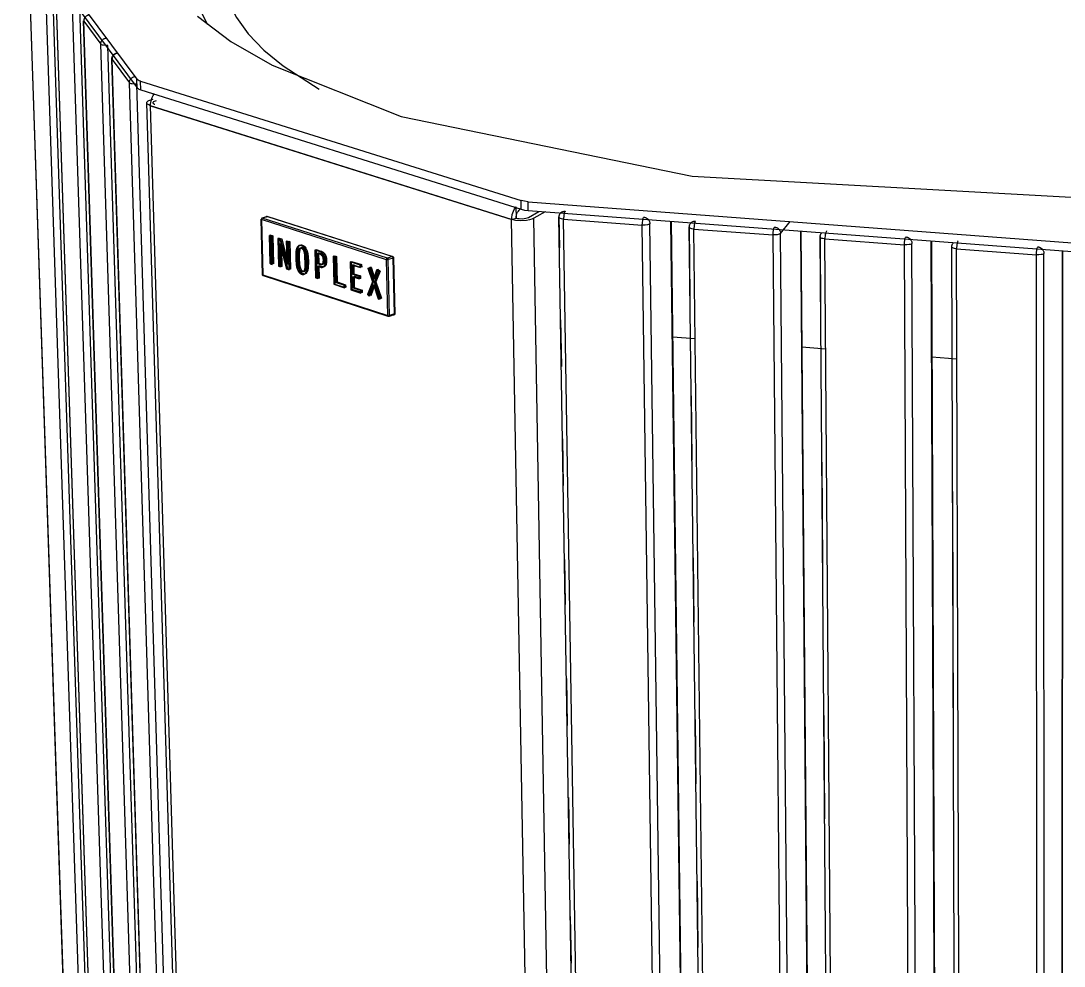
# Model space of a CAD drawing. Header units: millimetres. Extents: x 10366 to 13995, y 24552 to 29685.
# Drawn here: x 12470 to 13062, y 28573 to 29109 of the extents above; entities that cross this region are included whole.
import ezdxf

# ---------------------------------------------------------------- set-up
doc = ezdxf.new("R2010")
doc.units = ezdxf.units.MM
doc.header["$LTSCALE"] = 3
doc.layers.add('Default', color=7, linetype='Continuous')

msp = doc.modelspace()

# ---------------------------------------------------------------- linework, layer by layer
at = {"layer": 'Default'}
for points in [[(13239.54, 29261.31, 0), (13012.79, 29273.43, 0), (12797.31, 29251.52, 0), (12709.16, 29229.25, 0), (12672.03, 29215.59, 0), (12641.07, 29200.72, 0), (12616.77, 29184.97, 0), (12607.16, 29176.82, 0), (12599.24, 29168.48, 0), (12593.08, 29160.01, 0), (12588.71, 29151.42, 0), (12587.21, 29147.12, 0), (12586.14, 29142.71, 0), (12585.56, 29138.38, 0), (12585.44, 29133.92, 0), (12585.82, 29129.35, 0), (12586.7, 29124.8, 0), (12588.14, 29120.16, 0), (12590.07, 29115.55, 0), (12592.58, 29110.9, 0), (12599.21, 29101.65, 0), (12608.01, 29092.48, 0), (12618.99, 29083.45, 0), (12639.5, 29070.28, 0)], [(12470.32, 29164.38, 0), (12536.08, 29076.02, 0)], [(12470.48, 29159.64, 0), (12536.22, 29071.11, 0)], [(12505.85, 28221.99, 0), (12474.64, 29151.1, 0)], [(12505.93, 28221.72, 0), (12474.72, 29150.9, 0)], [(12514.9, 28204.78, 0), (12484.02, 29138.36, 0)], [(12518.67, 28203.87, 0), (12488, 29137.69, 0)], [(12576.35, 29106.74, 0), (12572.83, 29113.3, 0), (12570.25, 29119.95, 0), (12568.66, 29126.52, 0), (12567.99, 29133.13, 0)], [(12520.76, 28193.85, 0), (12490.1, 29130.26, 0)], [(12520.83, 28193.57, 0), (12490.18, 29130.05, 0)], [(12529.96, 28176.33, 0), (12499.66, 29117.27, 0)], [(12533.78, 28175.4, 0), (12503.69, 29116.59, 0)], [(12535.93, 28165.2, 0), (12505.86, 29109.02, 0)], [(12509.14, 29112.33, 0), (12508.85, 29112.29, 0), (12508.54, 29112.22, 0), (12508.24, 29112.12, 0), (12507.93, 29111.99, 0), (12507.64, 29111.83, 0), (12507.35, 29111.64, 0), (12507.08, 29111.42, 0), (12506.84, 29111.17, 0), (12506.61, 29110.9, 0), (12506.42, 29110.62, 0), (12506.26, 29110.32, 0), (12506.13, 29110.01, 0), (12506.04, 29109.7, 0), (12505.98, 29109.4, 0), (12505.94, 29109.1, 0), (12505.94, 29108.81, 0)], [(12505.94, 29108.81, 0), (12515.61, 29095.77, 0)], [(12536.01, 28164.91, 0), (12505.94, 29108.81, 0)], [(12570.48, 29111.67, 0), (12589.44, 29097.3, 0), (12612.74, 29083.81, 0), (12685.96, 29054.84, 0), (12850.88, 29020.88, 0), (13065.88, 29009.01, 0)], [(12515.61, 29095.77, 0), (12515.61, 29096.07, 0), (12515.64, 29096.37, 0), (12515.71, 29096.68, 0), (12515.8, 29096.99, 0), (12515.93, 29097.29, 0), (12516.09, 29097.59, 0), (12516.28, 29097.88, 0), (12516.51, 29098.15, 0), (12516.76, 29098.4, 0), (12517.03, 29098.62, 0), (12517.31, 29098.81, 0), (12517.61, 29098.98, 0), (12517.92, 29099.11, 0), (12518.22, 29099.21, 0), (12518.53, 29099.28, 0), (12518.83, 29099.32, 0)], [(12519.68, 29095.07, 0), (12518.4, 29095.03, 0), (12517.11, 29095.15, 0), (12516.56, 29095.27, 0), (12516.11, 29095.42, 0), (12515.94, 29095.51, 0), (12515.8, 29095.6, 0), (12515.69, 29095.68, 0), (12515.64, 29095.73, 0), (12515.61, 29095.77, 0)], [(12545.31, 28147.35, 0), (12515.61, 29095.77, 0)], [(12549.17, 28146.4, 0), (12519.68, 29095.07, 0)], [(12521.92, 29087.36, 0), (12521.93, 29087.69, 0), (12521.97, 29088.01, 0), (12522.04, 29088.34, 0), (12522.14, 29088.66, 0), (12522.27, 29088.96, 0), (12522.42, 29089.24, 0), (12522.6, 29089.51, 0), (12522.81, 29089.76, 0), (12523.04, 29089.98, 0), (12523.28, 29090.18, 0), (12523.54, 29090.36, 0), (12523.82, 29090.51, 0), (12524.1, 29090.64, 0), (12524.39, 29090.74, 0), (12524.69, 29090.81, 0), (12525.01, 29090.85, 0)], [(12525.24, 29090.7, 0), (12524.94, 29090.66, 0), (12524.64, 29090.59, 0), (12524.33, 29090.49, 0), (12524.02, 29090.35, 0), (12523.72, 29090.19, 0), (12523.43, 29090, 0), (12523.16, 29089.78, 0), (12522.91, 29089.53, 0), (12522.69, 29089.26, 0), (12522.5, 29088.97, 0), (12522.33, 29088.67, 0), (12522.21, 29088.36, 0), (12522.11, 29088.05, 0), (12522.05, 29087.74, 0), (12522.01, 29087.43, 0), (12522.01, 29087.14, 0)], [(12551.39, 28136.01, 0), (12521.92, 29087.36, 0)], [(12522.01, 29087.14, 0), (12531.86, 29073.85, 0)], [(12551.47, 28135.72, 0), (12522.01, 29087.14, 0)], [(12531.86, 29073.85, 0), (12531.87, 29074.15, 0), (12531.9, 29074.45, 0), (12531.97, 29074.76, 0), (12532.06, 29075.07, 0), (12532.19, 29075.38, 0), (12532.36, 29075.69, 0), (12532.55, 29075.98, 0), (12532.78, 29076.25, 0), (12533.03, 29076.5, 0), (12533.3, 29076.72, 0), (12533.59, 29076.92, 0), (12533.89, 29077.08, 0), (12534.2, 29077.22, 0), (12534.51, 29077.32, 0), (12534.82, 29077.39, 0), (12535.12, 29077.43, 0)], [(12535.98, 29073.14, 0), (12534.69, 29073.09, 0), (12533.39, 29073.22, 0), (12532.83, 29073.34, 0), (12532.38, 29073.49, 0), (12532.2, 29073.58, 0), (12532.06, 29073.67, 0), (12531.95, 29073.76, 0), (12531.9, 29073.81, 0), (12531.86, 29073.85, 0)], [(12560.94, 28117.83, 0), (12531.86, 29073.85, 0)], [(12564.84, 28116.86, 0), (12535.98, 29073.14, 0)], [(12536.22, 29071.11, 0), (12536.08, 29076.02, 0)], [(12538.16, 29074.84, 0), (12537.45, 29075.09, 0), (12536.86, 29075.38, 0), (12536.4, 29075.69, 0), (12536.22, 29075.85, 0), (12536.08, 29076.02, 0)], [(12538.16, 29074.84, 0), (12753.98, 29007.19, 0)], [(12538.31, 29069.93, 0), (12538.16, 29074.84, 0)], [(12536.22, 29071.11, 0), (12536.37, 29070.95, 0), (12536.54, 29070.78, 0), (12536.76, 29070.62, 0), (12537.29, 29070.32, 0), (12538.31, 29069.93, 0)], [(12538.31, 29069.93, 0), (12754.07, 29002.15, 0)], [(12543.8, 29060.92, 0), (12543.82, 29061.84, 0), (12543.92, 29062.77, 0), (12544.11, 29063.69, 0), (12544.72, 29065.49, 0), (12545.36, 29066.73, 0), (12546.15, 29067.83, 0)], [(12570.13, 28111.67, 0), (12541.73, 29062.5, 0)], [(12543.81, 29060.92, 0), (12542.81, 29061.32, 0), (12542.41, 29061.55, 0), (12542.1, 29061.79, 0), (12541.98, 29061.92, 0), (12541.88, 29062.05, 0), (12541.81, 29062.18, 0), (12541.76, 29062.31, 0), (12541.74, 29062.45, 0), (12541.74, 29062.58, 0), (12541.76, 29062.71, 0), (12541.8, 29062.84, 0), (12541.87, 29062.97, 0), (12541.95, 29063.1, 0), (12542.07, 29063.23, 0), (12542.2, 29063.36, 0), (12542.54, 29063.62, 0), (12542.96, 29063.86, 0), (12544.05, 29064.3, 0), (12545.37, 29064.66, 0)], [(12543.8, 29060.92, 0), (12748.6, 28996.38, 0)], [(12748.59, 28996.38, 0), (12543.81, 29060.92, 0)], [(12572.11, 28109.54, 0), (12543.81, 29060.92, 0)], [(12547.11, 29063.76, 0), (12546.4, 29063.57, 0), (12545.82, 29063.32, 0), (12545.6, 29063.19, 0), (12545.42, 29063.05, 0), (12545.35, 29062.97, 0), (12545.29, 29062.9, 0), (12545.25, 29062.83, 0), (12545.21, 29062.76, 0), (12545.19, 29062.69, 0), (12545.18, 29062.62, 0), (12545.19, 29062.54, 0), (12545.2, 29062.47, 0), (12545.23, 29062.4, 0), (12545.28, 29062.33, 0), (12545.33, 29062.26, 0), (12545.4, 29062.19, 0), (12545.48, 29062.12, 0), (12545.67, 29061.99, 0), (12545.91, 29061.87, 0), (12546.34, 29061.71, 0)], [(12748.6, 28996.38, 0), (12748.63, 28997.32, 0), (12748.93, 28999.22, 0), (12749.56, 29001.07, 0), (12750.21, 29002.35, 0), (12751, 29003.48, 0)], [(12751, 29003.48, 0), (12751.11, 28997.23, 0)], [(12751.11, 28997.23, 0), (12751.16, 28998.07, 0), (12751.31, 28998.92, 0), (12751.58, 28999.75, 0), (12751.94, 29000.52, 0), (12752.38, 29001.2, 0), (12752.88, 29001.77, 0), (12753.15, 29002, 0), (12753.42, 29002.2, 0), (12753.71, 29002.37, 0), (12753.99, 29002.5, 0)], [(12754.07, 29002.15, 0), (12753.98, 29007.19, 0)], [(12757.94, 29006.49, 0), (12755.8, 29006.75, 0), (12753.98, 29007.19, 0)], [(12754.07, 29002.15, 0), (12755.89, 29001.71, 0), (12758.03, 29001.45, 0)], [(12757.94, 29006.49, 0), (13066.45, 28983.24, 0)], [(12758.03, 29001.45, 0), (12757.94, 29006.49, 0)], [(12607.33, 28965.08, 0), (12606.5, 28996.56, 0)], [(12607.18, 28997.23, 0), (12607.13, 28997.21, 0), (12607.09, 28997.19, 0), (12607.04, 28997.16, 0), (12606.99, 28997.12, 0), (12606.95, 28997.08, 0), (12606.87, 28996.98, 0), (12606.79, 28996.86, 0), (12606.74, 28996.73, 0), (12606.71, 28996.6, 0), (12606.69, 28996.5, 0), (12606.69, 28996.41, 0)], [(12677.67, 28973.6, 0), (12606.69, 28996.41, 0)], [(12606.69, 28996.41, 0), (12607.52, 28964.93, 0)], [(12606.98, 28997.23, 0), (12609.75, 28998.14, 0)], [(12609.95, 28998.13, 0), (12607.18, 28997.23, 0)], [(12678.16, 28974.43, 0), (12607.18, 28997.23, 0)], [(12609.95, 28998.13, 0), (12609.91, 28998.15, 0), (12609.87, 28998.15, 0), (12609.82, 28998.15, 0), (12609.78, 28998.14, 0), (12609.74, 28998.13, 0), (12609.7, 28998.11, 0), (12609.66, 28998.08, 0), (12609.62, 28998.05, 0), (12609.59, 28998.01, 0), (12609.56, 28997.97, 0), (12609.54, 28997.92, 0), (12609.52, 28997.86, 0), (12609.51, 28997.81, 0), (12609.5, 28997.75, 0), (12609.49, 28997.63, 0)], [(12680.93, 28975.35, 0), (12609.95, 28998.13, 0)], [(12610.18, 28998.14, 0), (12681.16, 28975.36, 0)], [(12761.11, 28997.05, 0), (12760.04, 28996.57, 0), (12758.63, 28996.17, 0), (12756.98, 28995.88, 0), (12753.44, 28995.69, 0), (12750.78, 28995.9, 0), (12748.59, 28996.38, 0)], [(12766, 28023.07, 0), (12748.59, 28996.38, 0)], [(12748.6, 28996.38, 0), (12751.11, 28997.22, 0)], [(12751.11, 28997.22, 0), (12751.89, 28997.03, 0), (12752.8, 28996.9, 0), (12754.8, 28996.85, 0), (12756.68, 28997.1, 0), (12757.46, 28997.33, 0), (12758.05, 28997.59, 0)], [(12758.03, 29001.45, 0), (13066.45, 28978.16, 0)], [(12758.05, 28997.59, 0), (12764.07, 29000.99, 0)], [(12767.6, 29000.73, 0), (12761.11, 28997.05, 0)], [(12777.81, 28023.97, 0), (12761.11, 28997.05, 0)], [(12775.42, 28997.65, 0), (12775.46, 28998.24, 0), (12775.53, 28998.56, 0), (12775.62, 28998.87, 0), (12775.74, 28999.17, 0), (12775.88, 28999.46, 0), (12776.05, 28999.72, 0), (12776.25, 28999.98, 0)], [(12778.04, 28996.58, 0), (12776.85, 28996.76, 0), (12776.32, 28996.91, 0), (12775.89, 28997.09, 0), (12775.73, 28997.2, 0), (12775.6, 28997.31, 0), (12775.55, 28997.36, 0), (12775.5, 28997.42, 0), (12775.47, 28997.48, 0), (12775.45, 28997.53, 0), (12775.43, 28997.59, 0), (12775.42, 28997.64, 0), (12775.43, 28997.7, 0), (12775.44, 28997.75, 0), (12775.45, 28997.81, 0), (12775.48, 28997.86, 0), (12775.51, 28997.91, 0), (12775.55, 28997.96, 0)], [(12791.46, 28015.47, 0), (12775.42, 28997.65, 0)], [(12775.55, 28997.96, 0), (12775.56, 28998.26, 0), (12775.6, 28998.57, 0), (12775.67, 28998.88, 0), (12775.77, 28999.18, 0), (12775.91, 28999.48, 0), (12776.08, 28999.76, 0), (12776.28, 29000.02, 0), (12776.51, 29000.26, 0), (12776.77, 29000.47, 0), (12777.05, 29000.66, 0), (12777.35, 29000.81, 0), (12777.66, 29000.92, 0), (12777.98, 29001, 0), (12778.3, 29001.05, 0), (12778.61, 29001.07, 0), (12778.92, 29001.06, 0)], [(12775.84, 28980.39, 0), (12775.55, 28997.96, 0)], [(12778.92, 29001.06, 0), (12778.83, 29000.95, 0), (12778.75, 29000.8, 0), (12778.58, 29000.42, 0), (12778.42, 28999.9, 0), (12778.16, 28998.6, 0), (12778.04, 28996.58, 0)], [(12778.04, 28996.58, 0), (12822.63, 28993.21, 0)], [(12793.93, 28014.03, 0), (12778.04, 28996.58, 0)], [(12822.63, 28993.21, 0), (12822.68, 28994.53, 0), (12822.87, 28995.92, 0), (12823.17, 28997.05, 0), (12823.33, 28997.44, 0), (12823.42, 28997.58, 0), (12823.5, 28997.7, 0)], [(12823.5, 28997.7, 0), (12823.81, 28997.66, 0), (12824.13, 28997.59, 0), (12824.45, 28997.5, 0), (12824.77, 28997.37, 0), (12825.08, 28997.2, 0), (12825.39, 28997.01, 0), (12825.67, 28996.78, 0), (12825.94, 28996.53, 0), (12826.18, 28996.25, 0), (12826.39, 28995.96, 0), (12826.57, 28995.65, 0), (12826.72, 28995.33, 0), (12826.83, 28995.01, 0), (12826.91, 28994.69, 0), (12826.96, 28994.38, 0), (12826.98, 28994.07, 0)], [(12826.98, 28994.07, 0), (12826.88, 28993.97, 0), (12826.76, 28993.87, 0), (12826.6, 28993.78, 0), (12826.18, 28993.59, 0), (12825.64, 28993.42, 0), (12824.31, 28993.22, 0), (12822.63, 28993.21, 0)], [(12835.98, 28009.51, 0), (12822.63, 28993.21, 0)], [(12840.08, 28010.67, 0), (12826.98, 28994.07, 0)], [(12851.08, 28030.13, 0), (12838.9, 28995.34, 0)], [(12839.02, 28995.33, 0), (12851.19, 28030.52, 0)], [(12849.3, 28992.08, 0), (12849.34, 28992.65, 0), (12849.4, 28992.96, 0), (12849.49, 28993.27, 0), (12849.61, 28993.56, 0), (12849.74, 28993.84, 0), (12849.9, 28994.09, 0), (12850.08, 28994.34, 0)], [(12851.96, 28990.99, 0), (12850.76, 28991.17, 0), (12850.22, 28991.32, 0), (12849.79, 28991.51, 0), (12849.62, 28991.61, 0), (12849.49, 28991.72, 0), (12849.43, 28991.78, 0), (12849.39, 28991.83, 0), (12849.35, 28991.89, 0), (12849.33, 28991.95, 0), (12849.31, 28992, 0), (12849.3, 28992.06, 0), (12849.3, 28992.11, 0), (12849.31, 28992.17, 0), (12849.33, 28992.22, 0), (12849.35, 28992.28, 0), (12849.38, 28992.33, 0), (12849.42, 28992.38, 0)], [(12861.13, 28008, 0), (12849.3, 28992.08, 0)], [(12849.42, 28992.38, 0), (12849.43, 28992.68, 0), (12849.47, 28992.99, 0), (12849.54, 28993.29, 0), (12849.65, 28993.6, 0), (12849.78, 28993.9, 0), (12849.96, 28994.18, 0), (12850.16, 28994.44, 0), (12850.4, 28994.68, 0), (12850.66, 28994.9, 0), (12850.94, 28995.08, 0), (12851.24, 28995.23, 0), (12851.55, 28995.34, 0), (12851.87, 28995.43, 0), (12852.19, 28995.48, 0), (12852.51, 28995.49, 0), (12852.82, 28995.48, 0)], [(12849.89, 28952.75, 0), (12849.42, 28992.38, 0)], [(12852.82, 28995.48, 0), (12852.74, 28995.37, 0), (12852.66, 28995.22, 0), (12852.49, 28994.83, 0), (12852.33, 28994.32, 0), (12852.08, 28993.02, 0), (12851.96, 28990.99, 0)], [(12851.96, 28990.99, 0), (12896.77, 28987.6, 0)], [(12863.64, 28006.54, 0), (12851.96, 28990.99, 0)], [(12896.77, 28987.6, 0), (12896.82, 28988.92, 0), (12897, 28990.32, 0), (12897.29, 28991.45, 0), (12897.46, 28991.84, 0), (12897.54, 28991.99, 0), (12897.61, 28992.1, 0)], [(12897.61, 28992.1, 0), (12897.92, 28992.07, 0), (12898.24, 28992, 0), (12898.57, 28991.9, 0), (12898.89, 28991.77, 0), (12899.2, 28991.61, 0), (12899.51, 28991.41, 0), (12899.8, 28991.18, 0), (12900.06, 28990.93, 0), (12900.31, 28990.65, 0), (12900.52, 28990.36, 0), (12900.7, 28990.05, 0), (12900.84, 28989.73, 0), (12900.95, 28989.41, 0), (12901.03, 28989.09, 0), (12901.08, 28988.78, 0), (12901.1, 28988.47, 0)], [(12901.1, 28988.47, 0), (12906.4, 28995.3, 0)], [(12927.07, 28989.88, 0), (12927, 28989.76, 0), (12926.84, 28989.44, 0), (12926.68, 28988.98, 0), (12926.41, 28987.75, 0), (12926.24, 28985.37, 0)], [(12611.2, 28987.22, 0), (12611.61, 28971.33, 0)], [(12612.46, 28986.81, 0), (12611.2, 28987.22, 0)], [(12611.96, 28987.47, 0), (12611.33, 28987.26, 0)], [(12611.74, 28971.38, 0), (12611.33, 28987.26, 0)], [(12611.33, 28987.26, 0), (12612.59, 28986.86, 0)], [(12611.96, 28987.47, 0), (12613.22, 28987.06, 0)], [(12612.37, 28971.58, 0), (12611.96, 28987.47, 0)], [(12612.87, 28970.92, 0), (12612.46, 28986.81, 0)], [(12613.22, 28987.06, 0), (12612.59, 28986.86, 0)], [(12612.59, 28986.86, 0), (12613, 28970.97, 0)], [(12613.22, 28987.06, 0), (12613.63, 28971.18, 0)], [(12615.98, 28985.64, 0), (12616.39, 28969.85, 0)], [(12617.43, 28985.17, 0), (12615.98, 28985.64, 0)], [(12616.74, 28985.89, 0), (12616.11, 28985.68, 0)], [(12616.11, 28985.68, 0), (12617.56, 28985.21, 0)], [(12616.52, 28969.89, 0), (12616.11, 28985.68, 0)], [(12616.74, 28985.89, 0), (12618.19, 28985.42, 0)], [(12617.15, 28970.1, 0), (12616.74, 28985.89, 0)], [(12621.19, 28970.78, 0), (12617.43, 28985.17, 0)], [(12617.56, 28985.21, 0), (12621.32, 28970.82, 0)], [(12618.19, 28985.42, 0), (12621.95, 28971.03, 0)], [(12621.99, 28983.7, 0), (12620.83, 28984.07, 0)], [(12620.83, 28984.07, 0), (12621.08, 28974.36, 0)], [(12620.96, 28984.12, 0), (12622.12, 28983.74, 0)], [(12621.21, 28974.4, 0), (12620.96, 28984.12, 0)], [(12621.84, 28974.61, 0), (12621.59, 28984.32, 0)], [(12901.1, 28988.47, 0), (12901, 28988.37, 0), (12900.88, 28988.27, 0), (12900.72, 28988.17, 0), (12900.31, 28987.98, 0), (12899.77, 28987.82, 0), (12899.14, 28987.69, 0), (12898.45, 28987.61, 0), (12896.77, 28987.6, 0)], [(12905.88, 28002, 0), (12896.77, 28987.6, 0)], [(12909.96, 28003.16, 0), (12901.1, 28988.47, 0)], [(12920.57, 28022.71, 0), (12912.52, 28989.78, 0)], [(12912.63, 28989.77, 0), (12920.67, 28023.09, 0)], [(12923.54, 28986.48, 0), (12923.58, 28987.03, 0), (12923.72, 28987.63, 0), (12923.95, 28988.18, 0), (12924.27, 28988.68, 0)], [(12926.24, 28985.37, 0), (12925.02, 28985.55, 0), (12924.48, 28985.7, 0), (12924.04, 28985.89, 0), (12923.87, 28986, 0), (12923.73, 28986.11, 0), (12923.68, 28986.16, 0), (12923.63, 28986.22, 0), (12923.6, 28986.28, 0), (12923.57, 28986.33, 0), (12923.55, 28986.39, 0), (12923.54, 28986.45, 0), (12923.54, 28986.5, 0), (12923.54, 28986.56, 0), (12923.56, 28986.61, 0), (12923.58, 28986.66, 0), (12923.61, 28986.72, 0), (12923.64, 28986.77, 0)], [(12931.11, 28000.49, 0), (12923.54, 28986.48, 0)], [(12923.97, 28943.91, 0), (12923.64, 28986.77, 0)], [(12926.24, 28985.37, 0), (12971.26, 28981.97, 0)], [(12933.66, 27999.01, 0), (12926.24, 28985.37, 0)], [(12971.26, 28981.97, 0), (12971.31, 28983.29, 0), (12971.49, 28984.69, 0), (12971.78, 28985.83, 0), (12971.93, 28986.22, 0), (12972.01, 28986.37, 0), (12972.09, 28986.48, 0)], [(12972.09, 28986.48, 0), (12972.4, 28986.44, 0), (12972.72, 28986.38, 0), (12973.04, 28986.28, 0), (12973.36, 28986.15, 0), (12973.68, 28985.98, 0), (12973.99, 28985.79, 0), (12974.28, 28985.56, 0), (12974.54, 28985.31, 0), (12974.79, 28985.03, 0), (12975, 28984.73, 0), (12975.18, 28984.42, 0), (12975.32, 28984.1, 0), (12975.43, 28983.78, 0), (12975.51, 28983.46, 0), (12975.56, 28983.15, 0), (12975.57, 28982.84, 0)], [(12990.38, 28015.25, 0), (12986.5, 28984.2, 0)], [(12986.6, 28984.19, 0), (12990.47, 28015.61, 0)], [(13001.69, 28984.25, 0), (13001.62, 28984.13, 0), (13001.46, 28983.8, 0), (13001.31, 28983.35, 0), (13001.05, 28982.12, 0), (13000.87, 28979.73, 0)], [(12617.29, 28979.15, 0), (12617.15, 28982.75, 0)], [(12617.18, 28982.78, 0), (12620.94, 28968.37, 0)], [(12617.28, 28982.79, 0), (12617.42, 28979.2, 0)], [(12617.54, 28969.47, 0), (12617.29, 28979.15, 0)], [(12621.07, 28968.41, 0), (12617.31, 28982.83, 0)], [(12617.42, 28979.2, 0), (12617.67, 28969.52, 0)], [(12621.7, 28968.62, 0), (12617.94, 28983.03, 0)], [(12618.05, 28979.4, 0), (12618.3, 28969.72, 0)], [(12622.39, 28967.9, 0), (12621.99, 28983.7, 0)], [(12622.75, 28983.95, 0), (12622.12, 28983.74, 0)], [(12622.12, 28983.74, 0), (12622.52, 28967.94, 0)], [(12622.75, 28983.95, 0), (12623.15, 28968.15, 0)], [(12631.55, 28965.56, 0), (12631.33, 28965.5, 0), (12631.08, 28965.48, 0), (12630.82, 28965.49, 0), (12630.54, 28965.55, 0), (12630.25, 28965.64, 0), (12629.96, 28965.76, 0), (12629.69, 28965.91, 0), (12629.43, 28966.09, 0), (12629.2, 28966.28, 0), (12628.77, 28966.74, 0), (12628.4, 28967.27, 0), (12628.09, 28967.86, 0), (12627.61, 28969.17, 0), (12627.29, 28970.58, 0), (12627.01, 28973.26, 0), (12627, 28977.77, 0), (12627.17, 28979.15, 0), (12627.31, 28979.79, 0), (12627.49, 28980.38, 0), (12627.72, 28980.9, 0), (12627.86, 28981.13, 0), (12628.01, 28981.34, 0), (12628.17, 28981.52, 0), (12628.36, 28981.67, 0), (12628.55, 28981.79, 0), (12628.77, 28981.88, 0)], [(12628.01, 28981.63, 0), (12628.77, 28981.88, 0)], [(12628.14, 28981.68, 0), (12628.77, 28981.88, 0)], [(12628.46, 28979.22, 0), (12628.24, 28978.1, 0), (12628.15, 28976.83, 0), (12628.17, 28974.37, 0)], [(12631.03, 28967.07, 0), (12631.11, 28967.1, 0), (12631.18, 28967.13, 0), (12631.25, 28967.17, 0), (12631.38, 28967.28, 0), (12631.5, 28967.41, 0), (12631.6, 28967.56, 0), (12631.7, 28967.74, 0), (12631.86, 28968.14, 0), (12631.98, 28968.62, 0), (12632.12, 28969.72, 0), (12632.17, 28972.21, 0), (12631.87, 28977.27, 0), (12631.66, 28978.21, 0), (12631.36, 28979.02, 0), (12631.17, 28979.38, 0), (12630.94, 28979.69, 0), (12630.69, 28979.95, 0), (12630.55, 28980.06, 0), (12630.4, 28980.16, 0), (12630.24, 28980.25, 0), (12630.07, 28980.32, 0), (12629.89, 28980.38, 0), (12629.72, 28980.41, 0), (12629.57, 28980.41, 0), (12629.42, 28980.4, 0), (12629.28, 28980.36, 0), (12629.16, 28980.3, 0), (12629.04, 28980.22, 0), (12628.93, 28980.13, 0), (12628.83, 28980.01, 0), (12628.74, 28979.88, 0), (12628.58, 28979.58, 0), (12628.46, 28979.22, 0)], [(12628.77, 28981.88, 0), (12628.89, 28981.92, 0), (12629.16, 28981.96, 0), (12629.45, 28981.95, 0), (12629.76, 28981.9, 0), (12630.09, 28981.79, 0), (12630.42, 28981.65, 0), (12630.73, 28981.46, 0), (12631.01, 28981.25, 0), (12631.27, 28981.01, 0), (12631.51, 28980.74, 0), (12631.94, 28980.12, 0), (12632.29, 28979.43, 0), (12632.58, 28978.67, 0), (12632.98, 28977.06, 0), (12633.36, 28972.69, 0)], [(12637.12, 28979.05, 0), (12637.51, 28963.22, 0)], [(12638.5, 28969.89, 0), (12640.28, 28969.31, 0), (12640.5, 28969.25, 0), (12640.72, 28969.22, 0), (12640.93, 28969.21, 0), (12641.15, 28969.23, 0), (12641.35, 28969.27, 0), (12641.55, 28969.34, 0), (12641.73, 28969.43, 0), (12641.91, 28969.55, 0), (12642.07, 28969.7, 0), (12642.22, 28969.87, 0), (12642.35, 28970.06, 0), (12642.47, 28970.27, 0), (12642.67, 28970.74, 0), (12642.81, 28971.27, 0), (12642.89, 28971.83, 0), (12642.94, 28973.01, 0), (12642.82, 28974.25, 0), (12642.68, 28974.88, 0), (12642.48, 28975.49, 0), (12642.22, 28976.07, 0), (12641.89, 28976.6, 0), (12641.51, 28977.06, 0), (12641.1, 28977.44, 0), (12640.67, 28977.76, 0), (12640.23, 28978, 0), (12639.79, 28978.18, 0), (12637.12, 28979.05, 0)], [(12637.64, 28963.26, 0), (12637.25, 28979.09, 0)], [(12637.25, 28979.09, 0), (12639.17, 28978.47, 0), (12640.15, 28978.14, 0), (12640.63, 28977.9, 0), (12641.06, 28977.62, 0), (12641.46, 28977.29, 0), (12641.82, 28976.91, 0), (12642.13, 28976.48, 0), (12642.4, 28976.01, 0), (12642.63, 28975.49, 0), (12642.81, 28974.94, 0), (12642.94, 28974.34, 0), (12643.07, 28973.02, 0), (12642.99, 28971.63, 0), (12642.88, 28971.06, 0), (12642.71, 28970.56, 0), (12642.51, 28970.14, 0), (12642.39, 28969.96, 0), (12642.26, 28969.8, 0), (12642.12, 28969.67, 0), (12641.97, 28969.55, 0), (12641.82, 28969.45, 0), (12641.65, 28969.37, 0), (12641.48, 28969.31, 0), (12641.3, 28969.27, 0), (12641.12, 28969.25, 0), (12640.92, 28969.26, 0), (12640.73, 28969.28, 0), (12640.52, 28969.32, 0), (12638.63, 28969.93, 0)], [(12637.88, 28979.3, 0), (12639.8, 28978.68, 0), (12640.78, 28978.35, 0), (12641.26, 28978.11, 0), (12641.69, 28977.83, 0), (12642.09, 28977.5, 0), (12642.45, 28977.12, 0), (12642.76, 28976.69, 0), (12643.03, 28976.22, 0), (12643.26, 28975.7, 0), (12643.44, 28975.15, 0), (12643.57, 28974.55, 0), (12643.7, 28973.23, 0), (12643.62, 28971.84, 0), (12643.51, 28971.27, 0), (12643.34, 28970.77, 0), (12643.14, 28970.35, 0), (12643.02, 28970.17, 0), (12642.89, 28970.01, 0), (12642.75, 28969.87, 0), (12642.6, 28969.76, 0), (12642.45, 28969.66, 0), (12642.28, 28969.58, 0), (12642.11, 28969.52, 0), (12641.93, 28969.48, 0), (12641.75, 28969.46, 0), (12641.55, 28969.47, 0), (12641.36, 28969.49, 0), (12641.15, 28969.53, 0), (12639.26, 28970.14, 0)], [(12638.27, 28963.47, 0), (12637.88, 28979.3, 0)], [(12975.57, 28982.84, 0), (12975.48, 28982.74, 0), (12975.36, 28982.64, 0), (12975.2, 28982.54, 0), (12975.02, 28982.44, 0), (12974.54, 28982.26, 0), (12973.96, 28982.12, 0), (12972.6, 28981.95, 0), (12971.26, 28981.97, 0)], [(12976.09, 27994.45, 0), (12971.26, 28981.97, 0)], [(12980.15, 27995.61, 0), (12975.57, 28982.84, 0)], [(12998.13, 28980.86, 0), (12998.17, 28981.38, 0), (12998.3, 28981.96, 0), (12998.52, 28982.5, 0), (12998.82, 28982.98, 0)], [(13000.87, 28979.73, 0), (12999.65, 28979.91, 0), (12999.1, 28980.06, 0), (12998.66, 28980.25, 0), (12998.48, 28980.35, 0), (12998.34, 28980.46, 0), (12998.28, 28980.52, 0), (12998.23, 28980.58, 0), (12998.19, 28980.64, 0), (12998.16, 28980.69, 0), (12998.14, 28980.75, 0), (12998.13, 28980.81, 0), (12998.13, 28980.86, 0), (12998.13, 28980.92, 0), (12998.15, 28980.97, 0), (12998.17, 28981.03, 0), (12998.19, 28981.08, 0), (12998.23, 28981.13, 0)], [(13001.41, 27992.95, 0), (12998.13, 28980.86, 0)], [(13000.87, 28979.73, 0), (13046.11, 28976.31, 0)], [(13004, 27991.45, 0), (13000.87, 28979.73, 0)], [(13046.11, 28976.31, 0), (13046.17, 28977.63, 0), (13046.35, 28979.04, 0), (13046.62, 28980.18, 0), (13046.77, 28980.57, 0), (13046.85, 28980.72, 0), (13046.92, 28980.83, 0)], [(13046.92, 28980.83, 0), (13047.23, 28980.8, 0), (13047.55, 28980.73, 0), (13047.88, 28980.63, 0), (13048.2, 28980.5, 0), (13048.52, 28980.33, 0), (13048.83, 28980.14, 0), (13049.12, 28979.91, 0), (13049.38, 28979.66, 0), (13049.63, 28979.38, 0), (13049.84, 28979.08, 0), (13050.02, 28978.77, 0), (13050.16, 28978.45, 0), (13050.27, 28978.13, 0), (13050.35, 28977.81, 0), (13050.39, 28977.49, 0), (13050.41, 28977.18, 0)], [(13060.5, 28007.76, 0), (13060.84, 28978.58, 0)], [(13060.93, 28978.58, 0), (13060.59, 28008.11, 0)], [(12621.84, 28974.61, 0), (12621.08, 28974.36, 0)], [(12621.08, 28974.36, 0), (12621.22, 28970.81, 0)], [(12621.35, 28970.86, 0), (12621.21, 28974.4, 0)], [(12621.98, 28971.07, 0), (12621.84, 28974.61, 0)], [(12628.17, 28974.37, 0), (12628.36, 28971.15, 0), (12628.55, 28969.88, 0), (12628.82, 28968.83, 0), (12629, 28968.4, 0), (12629.2, 28968.02, 0), (12629.44, 28967.7, 0), (12629.7, 28967.44, 0), (12629.84, 28967.33, 0), (12629.99, 28967.23, 0), (12630.16, 28967.16, 0), (12630.33, 28967.09, 0), (12630.52, 28967.04, 0), (12630.71, 28967.02, 0), (12630.88, 28967.03, 0), (12630.96, 28967.04, 0), (12631.03, 28967.07, 0)], [(12633.36, 28972.69, 0), (12633.22, 28968.73, 0), (12633.02, 28967.66, 0), (12632.87, 28967.16, 0), (12632.69, 28966.71, 0), (12632.47, 28966.32, 0), (12632.34, 28966.14, 0), (12632.21, 28965.98, 0), (12632.06, 28965.85, 0), (12631.9, 28965.73, 0), (12631.73, 28965.63, 0), (12631.55, 28965.56, 0)], [(12638.32, 28977.25, 0), (12639.5, 28976.87, 0), (12640.09, 28976.64, 0), (12640.39, 28976.47, 0), (12640.67, 28976.25, 0), (12640.93, 28975.97, 0), (12641.17, 28975.64, 0), (12641.36, 28975.27, 0), (12641.51, 28974.86, 0), (12641.61, 28974.45, 0), (12641.71, 28973.62, 0), (12641.72, 28972.82, 0), (12641.63, 28972.06, 0), (12641.55, 28971.71, 0), (12641.42, 28971.39, 0), (12641.35, 28971.25, 0), (12641.26, 28971.12, 0), (12641.16, 28971.01, 0), (12641.05, 28970.91, 0), (12640.93, 28970.84, 0), (12640.8, 28970.79, 0), (12640.67, 28970.75, 0), (12640.53, 28970.74, 0), (12640.38, 28970.75, 0), (12640.24, 28970.77, 0), (12640.09, 28970.81, 0), (12638.46, 28971.31, 0)], [(12638.46, 28971.31, 0), (12638.32, 28977.25, 0)], [(12638.45, 28977.29, 0), (12638.6, 28971.35, 0)], [(12638.6, 28971.35, 0), (12639.87, 28970.96, 0), (12640.47, 28970.79, 0), (12640.6, 28970.78, 0), (12640.72, 28970.79, 0), (12640.84, 28970.8, 0), (12640.95, 28970.84, 0), (12641.06, 28970.88, 0), (12641.16, 28970.94, 0), (12641.26, 28971.02, 0), (12641.34, 28971.11, 0), (12641.42, 28971.21, 0), (12641.5, 28971.33, 0), (12641.63, 28971.61, 0), (12641.73, 28971.94, 0), (12641.8, 28972.32, 0), (12641.86, 28973.25, 0), (12641.79, 28974.22, 0), (12641.71, 28974.65, 0), (12641.6, 28975.04, 0), (12641.45, 28975.39, 0), (12641.28, 28975.7, 0), (12641.09, 28975.98, 0), (12640.86, 28976.23, 0), (12640.61, 28976.44, 0), (12640.34, 28976.62, 0), (12640.04, 28976.76, 0), (12638.45, 28977.29, 0)], [(12639.08, 28977.5, 0), (12639.23, 28971.56, 0)], [(12639.23, 28971.56, 0), (12640.5, 28971.17, 0), (12641.1, 28971, 0), (12641.23, 28970.99, 0), (12641.35, 28971, 0), (12641.47, 28971.01, 0), (12641.58, 28971.05, 0), (12641.69, 28971.09, 0), (12641.79, 28971.15, 0), (12641.89, 28971.23, 0), (12641.97, 28971.32, 0), (12642.05, 28971.42, 0), (12642.13, 28971.54, 0), (12642.26, 28971.82, 0), (12642.36, 28972.15, 0), (12642.43, 28972.53, 0), (12642.49, 28973.46, 0), (12642.42, 28974.43, 0), (12642.34, 28974.86, 0), (12642.23, 28975.25, 0), (12642.08, 28975.6, 0), (12641.92, 28975.91, 0), (12641.72, 28976.19, 0), (12641.49, 28976.44, 0), (12641.24, 28976.65, 0), (12640.97, 28976.83, 0), (12640.67, 28976.97, 0), (12639.08, 28977.5, 0)], [(12647.43, 28975.5, 0), (12647.81, 28959.65, 0)], [(12648.6, 28975.12, 0), (12647.43, 28975.5, 0)], [(12647.56, 28975.54, 0), (12648.73, 28975.17, 0)], [(12647.94, 28959.69, 0), (12647.56, 28975.54, 0)], [(12648.19, 28975.75, 0), (12649.36, 28975.37, 0)], [(12648.57, 28959.9, 0), (12648.19, 28975.75, 0)], [(12648.94, 28960.7, 0), (12648.6, 28975.12, 0)], [(12649.36, 28975.37, 0), (12648.73, 28975.17, 0)], [(12648.73, 28975.17, 0), (12649.07, 28960.74, 0)], [(12649.36, 28975.37, 0), (12649.7, 28960.95, 0)], [(12657.1, 28972.38, 0), (12657.47, 28956.51, 0)], [(12662.78, 28970.55, 0), (12657.1, 28972.38, 0)], [(12657.23, 28972.42, 0), (12662.91, 28970.59, 0)], [(12657.6, 28956.56, 0), (12657.23, 28972.42, 0)], [(12657.86, 28972.63, 0), (12663.54, 28970.8, 0)], [(12658.23, 28956.77, 0), (12657.86, 28972.63, 0)], [(12677.67, 28973.6, 0), (12677.67, 28973.73, 0), (12677.7, 28973.86, 0), (12677.74, 28973.99, 0), (12677.81, 28974.12, 0), (12677.89, 28974.23, 0), (12677.97, 28974.32, 0), (12678.02, 28974.36, 0), (12678.07, 28974.39, 0), (12678.11, 28974.42, 0), (12678.16, 28974.43, 0)], [(12678.66, 28973.61, 0), (12678.44, 28973.56, 0), (12678.16, 28973.54, 0), (12677.88, 28973.56, 0), (12677.77, 28973.58, 0), (12677.67, 28973.6, 0)], [(12678.37, 28941.86, 0), (12677.67, 28973.6, 0)], [(12680.93, 28975.35, 0), (12678.16, 28974.43, 0)], [(12678.16, 28974.43, 0), (12678.2, 28974.42, 0), (12678.25, 28974.39, 0), (12678.29, 28974.36, 0), (12678.34, 28974.33, 0), (12678.43, 28974.24, 0), (12678.51, 28974.13, 0), (12678.57, 28974, 0), (12678.62, 28973.87, 0), (12678.65, 28973.74, 0), (12678.66, 28973.61, 0)], [(12681.43, 28974.54, 0), (12678.66, 28973.61, 0)], [(12679.36, 28941.87, 0), (12678.66, 28973.61, 0)], [(12681.43, 28974.54, 0), (12681.42, 28974.66, 0), (12681.39, 28974.79, 0), (12681.35, 28974.92, 0), (12681.28, 28975.05, 0), (12681.2, 28975.16, 0), (12681.11, 28975.25, 0), (12681.07, 28975.29, 0), (12681.02, 28975.31, 0), (12680.98, 28975.34, 0), (12680.93, 28975.35, 0)], [(12681.16, 28975.36, 0), (12681.27, 28975.32, 0), (12681.36, 28975.26, 0), (12681.45, 28975.18, 0), (12681.52, 28975.1, 0), (12681.57, 28975.01, 0), (12681.61, 28974.91, 0), (12681.64, 28974.81, 0), (12681.65, 28974.71, 0)], [(12682.13, 28942.81, 0), (12681.43, 28974.54, 0)], [(12681.65, 28974.71, 0), (12682.34, 28942.98, 0)], [(13050.41, 28977.18, 0), (13050.32, 28977.08, 0), (13050.2, 28976.98, 0), (13050.05, 28976.88, 0), (13049.86, 28976.78, 0), (13049.39, 28976.6, 0), (13048.81, 28976.46, 0), (13047.45, 28976.29, 0), (13046.11, 28976.31, 0)], [(13046.62, 27986.86, 0), (13046.11, 28976.31, 0)], [(13050.67, 27988.04, 0), (13050.41, 28977.18, 0)], [(12612.37, 28971.58, 0), (12611.61, 28971.33, 0)], [(12611.61, 28971.33, 0), (12612.87, 28970.92, 0)], [(12613, 28970.97, 0), (12611.74, 28971.38, 0)], [(12616.39, 28969.85, 0), (12617.54, 28969.47, 0)], [(12617.67, 28969.52, 0), (12616.52, 28969.89, 0)], [(12618.3, 28969.72, 0), (12617.67, 28969.52, 0)], [(12620.94, 28968.37, 0), (12622.39, 28967.9, 0)], [(12622.52, 28967.94, 0), (12621.07, 28968.41, 0)], [(12621.95, 28971.03, 0), (12621.19, 28970.78, 0)], [(12621.22, 28970.81, 0), (12621.19, 28970.78, 0)], [(12621.98, 28971.07, 0), (12621.22, 28970.81, 0)], [(12623.15, 28968.15, 0), (12622.52, 28967.94, 0)], [(12631.03, 28967.07, 0), (12630.27, 28966.81, 0)], [(12631.03, 28967.07, 0), (12630.4, 28966.86, 0)], [(12638.67, 28962.84, 0), (12638.5, 28969.89, 0)], [(12638.63, 28969.93, 0), (12638.8, 28962.88, 0)], [(12639.26, 28970.14, 0), (12639.43, 28963.09, 0)], [(12641.56, 28971.04, 0), (12640.8, 28970.79, 0)], [(12641.56, 28971.04, 0), (12640.93, 28970.83, 0)], [(12642.19, 28969.54, 0), (12641.43, 28969.29, 0)], [(12658.3, 28970.58, 0), (12662.81, 28969.12, 0)], [(12658.42, 28965.34, 0), (12658.3, 28970.58, 0)], [(12658.43, 28970.62, 0), (12658.56, 28965.38, 0)], [(12662.94, 28969.17, 0), (12658.43, 28970.62, 0)], [(12659.06, 28970.83, 0), (12659.19, 28965.59, 0)], [(12662.81, 28969.12, 0), (12662.78, 28970.55, 0)], [(12663.54, 28970.8, 0), (12662.91, 28970.59, 0)], [(12662.91, 28970.59, 0), (12662.94, 28969.17, 0)], [(12663.54, 28970.8, 0), (12663.57, 28969.37, 0)], [(12667.02, 28968.76, 0), (12669.68, 28961.13, 0)], [(12667.15, 28968.8, 0), (12668.22, 28969.19, 0)], [(12669.81, 28961.18, 0), (12667.15, 28968.8, 0)], [(12670.44, 28961.39, 0), (12667.78, 28969.01, 0)], [(12668.85, 28969.4, 0), (12668.09, 28969.15, 0)], [(12670.22, 28962.57, 0), (12668.09, 28969.15, 0)], [(12668.22, 28969.19, 0), (12670.35, 28962.61, 0)], [(12668.85, 28969.4, 0), (12670.98, 28962.82, 0)], [(12672.09, 28967.86, 0), (12670.22, 28962.57, 0)], [(12670.35, 28962.61, 0), (12672.22, 28967.9, 0)], [(12670.84, 28960.76, 0), (12673.19, 28966.77, 0)], [(12673.32, 28966.81, 0), (12670.97, 28960.8, 0)], [(12670.98, 28962.82, 0), (12672.85, 28968.11, 0)], [(12673.95, 28967.02, 0), (12671.6, 28961.01, 0)], [(12673.19, 28966.77, 0), (12672.09, 28967.86, 0)], [(12672.85, 28968.11, 0), (12672.22, 28967.9, 0)], [(12672.22, 28967.9, 0), (12673.32, 28966.81, 0)], [(12672.85, 28968.11, 0), (12673.95, 28967.02, 0)], [(12673.95, 28967.02, 0), (12673.32, 28966.81, 0)], [(12607.54, 28965.26, 0), (12607.46, 28965.22, 0), (12607.42, 28965.2, 0), (12607.39, 28965.18, 0), (12607.37, 28965.16, 0), (12607.35, 28965.15, 0), (12607.35, 28965.14, 0), (12607.34, 28965.13, 0), (12607.33, 28965.12, 0), (12607.33, 28965.1, 0), (12607.33, 28965.09, 0), (12607.33, 28965.08, 0), (12607.33, 28965.07, 0), (12607.33, 28965.06, 0), (12607.34, 28965.05, 0), (12607.34, 28965.03, 0), (12607.35, 28965.02, 0), (12607.36, 28965.01, 0), (12607.39, 28964.99, 0), (12607.42, 28964.97, 0), (12607.46, 28964.96, 0), (12607.52, 28964.93, 0)], [(12607.81, 28964.44, 0), (12607.71, 28964.48, 0), (12607.63, 28964.53, 0), (12607.54, 28964.6, 0), (12607.47, 28964.68, 0), (12607.41, 28964.77, 0), (12607.37, 28964.87, 0), (12607.34, 28964.97, 0), (12607.33, 28965.08, 0)], [(12607.52, 28964.93, 0), (12678.37, 28941.86, 0)], [(12678.66, 28941.37, 0), (12607.81, 28964.44, 0)], [(12637.51, 28963.22, 0), (12638.67, 28962.84, 0)], [(12638.8, 28962.88, 0), (12637.64, 28963.26, 0)], [(12639.43, 28963.09, 0), (12638.27, 28963.47, 0)], [(12639.43, 28963.09, 0), (12638.8, 28962.88, 0)], [(12653.71, 28959.15, 0), (12648.94, 28960.7, 0)], [(12649.7, 28960.95, 0), (12649.07, 28960.74, 0)], [(12649.07, 28960.74, 0), (12653.84, 28959.19, 0)], [(12649.7, 28960.95, 0), (12654.47, 28959.4, 0)], [(12662.14, 28964.14, 0), (12658.42, 28965.34, 0)], [(12658.46, 28963.91, 0), (12662.18, 28962.71, 0)], [(12658.61, 28957.56, 0), (12658.46, 28963.91, 0)], [(12658.56, 28965.38, 0), (12662.27, 28964.18, 0)], [(12658.59, 28963.95, 0), (12658.74, 28957.6, 0)], [(12662.31, 28962.75, 0), (12658.59, 28963.95, 0)], [(12659.19, 28965.59, 0), (12662.9, 28964.39, 0)], [(12659.22, 28964.16, 0), (12659.37, 28957.82, 0)], [(12662.94, 28962.96, 0), (12659.22, 28964.16, 0)], [(12662.18, 28962.71, 0), (12662.14, 28964.14, 0)], [(12662.9, 28964.39, 0), (12662.27, 28964.18, 0)], [(12662.27, 28964.18, 0), (12662.31, 28962.75, 0)], [(12662.94, 28962.96, 0), (12662.31, 28962.75, 0)], [(12662.9, 28964.39, 0), (12662.94, 28962.96, 0)], [(12669.68, 28961.13, 0), (12666.82, 28953.83, 0)], [(12666.95, 28953.88, 0), (12669.81, 28961.18, 0)], [(12667.58, 28954.09, 0), (12670.44, 28961.39, 0)], [(12670.44, 28961.39, 0), (12669.68, 28961.13, 0)], [(12670.98, 28962.82, 0), (12670.22, 28962.57, 0)], [(12674.07, 28951.48, 0), (12670.84, 28960.76, 0)], [(12671.6, 28961.01, 0), (12670.97, 28960.8, 0)], [(12670.97, 28960.8, 0), (12674.2, 28951.53, 0)], [(12671.6, 28961.01, 0), (12674.83, 28951.74, 0)], [(12648.57, 28959.9, 0), (12647.81, 28959.65, 0)], [(12647.81, 28959.65, 0), (12653.75, 28957.72, 0)], [(12653.88, 28957.77, 0), (12647.94, 28959.69, 0)], [(12653.75, 28957.72, 0), (12653.71, 28959.15, 0)], [(12654.51, 28957.98, 0), (12653.75, 28957.72, 0)], [(12653.84, 28959.19, 0), (12653.88, 28957.77, 0)], [(12654.47, 28959.4, 0), (12654.51, 28957.98, 0)], [(12658.23, 28956.77, 0), (12657.47, 28956.51, 0)], [(12657.47, 28956.51, 0), (12663.14, 28954.67, 0)], [(12663.27, 28954.72, 0), (12657.6, 28956.56, 0)], [(12663.9, 28954.93, 0), (12658.23, 28956.77, 0)], [(12663.11, 28956.1, 0), (12658.61, 28957.56, 0)], [(12659.37, 28957.82, 0), (12658.74, 28957.6, 0)], [(12658.74, 28957.6, 0), (12663.24, 28956.14, 0)], [(12659.37, 28957.82, 0), (12663.87, 28956.35, 0)], [(12663.14, 28954.67, 0), (12663.11, 28956.1, 0)], [(12663.87, 28956.35, 0), (12663.24, 28956.14, 0)], [(12663.24, 28956.14, 0), (12663.27, 28954.72, 0)], [(12663.9, 28954.93, 0), (12663.27, 28954.72, 0)], [(12663.87, 28956.35, 0), (12663.9, 28954.93, 0)], [(12667.89, 28952.83, 0), (12670.31, 28959.25, 0)], [(12670.44, 28959.29, 0), (12668.02, 28952.87, 0)], [(12671.07, 28959.5, 0), (12668.65, 28953.08, 0)], [(12670.31, 28959.25, 0), (12673.03, 28951.16, 0)], [(12673.16, 28951.2, 0), (12670.44, 28959.29, 0)], [(12673.79, 28951.41, 0), (12671.07, 28959.5, 0)], [(12667.58, 28954.09, 0), (12666.82, 28953.83, 0)], [(12666.82, 28953.83, 0), (12667.89, 28952.83, 0)], [(12668.02, 28952.87, 0), (12666.95, 28953.88, 0)], [(12673.03, 28951.16, 0), (12674.07, 28951.48, 0)], [(12674.2, 28951.53, 0), (12673.16, 28951.2, 0)], [(12674.83, 28951.74, 0), (12673.79, 28951.41, 0)], [(12674.83, 28951.74, 0), (12673.79, 28951.41, 0)], [(12674.83, 28951.74, 0), (12674.07, 28951.48, 0)], [(12674.83, 28951.74, 0), (12674.2, 28951.53, 0)], [(12682.13, 28942.81, 0), (12679.36, 28941.87, 0)], [(12681.66, 28942.3, 0), (12681.7, 28942.29, 0), (12681.74, 28942.29, 0), (12681.79, 28942.29, 0), (12681.83, 28942.29, 0), (12681.88, 28942.31, 0), (12681.92, 28942.33, 0), (12681.96, 28942.35, 0), (12681.99, 28942.39, 0), (12682.03, 28942.43, 0), (12682.06, 28942.47, 0), (12682.08, 28942.52, 0), (12682.1, 28942.57, 0), (12682.11, 28942.63, 0), (12682.12, 28942.69, 0), (12682.13, 28942.81, 0)], [(12682.34, 28942.98, 0), (12682.33, 28942.87, 0), (12682.31, 28942.77, 0), (12682.28, 28942.67, 0), (12682.22, 28942.57, 0), (12682.15, 28942.49, 0), (12682.07, 28942.41, 0), (12681.97, 28942.35, 0), (12681.87, 28942.3, 0)], [(12678.37, 28941.86, 0), (12678.47, 28941.84, 0), (12678.72, 28941.8, 0), (12679, 28941.81, 0), (12679.2, 28941.83, 0), (12679.36, 28941.87, 0)], [(12678.89, 28941.37, 0), (12678.84, 28941.36, 0), (12678.8, 28941.35, 0), (12678.75, 28941.35, 0), (12678.7, 28941.36, 0), (12678.65, 28941.37, 0), (12678.61, 28941.39, 0), (12678.57, 28941.41, 0), (12678.53, 28941.44, 0), (12678.49, 28941.48, 0), (12678.46, 28941.53, 0), (12678.43, 28941.58, 0), (12678.41, 28941.63, 0), (12678.39, 28941.69, 0), (12678.38, 28941.74, 0), (12678.37, 28941.86, 0)], [(12681.66, 28942.3, 0), (12678.89, 28941.37, 0)], [(12679.36, 28941.87, 0), (12679.35, 28941.76, 0), (12679.33, 28941.64, 0), (12679.31, 28941.59, 0), (12679.29, 28941.54, 0), (12679.26, 28941.49, 0), (12679.23, 28941.45, 0), (12679.19, 28941.42, 0), (12679.15, 28941.39, 0), (12679.11, 28941.37, 0), (12679.07, 28941.36, 0), (12679.02, 28941.35, 0), (12678.98, 28941.35, 0), (12678.93, 28941.36, 0), (12678.89, 28941.37, 0)], [(12681.87, 28942.3, 0), (12679.1, 28941.37, 0)], [(12776.94, 28912.96, 0), (12776.5, 28939.48, 0)], [(12839.72, 28929.9, 0), (12852.7, 28928.89, 0)], [(12913.07, 28924.2, 0), (12926.7, 28923.14, 0)], [(12986.76, 28918.48, 0), (13001.07, 28917.37, 0)], [(12851.01, 28859.89, 0), (12850.57, 28896.37, 0)], [(12778.04, 28845.52, 0), (12777.6, 28872.05, 0)], [(12925.08, 28800.19, 0), (12924.63, 28858.78, 0)], [(12999.14, 28705.11, 0), (12998.69, 28842.2, 0)], [(12779.14, 28778.09, 0), (12778.72, 28803.51, 0)], [(12852.11, 28768.13, 0), (12851.67, 28804.61, 0)], [(12780.26, 28709.54, 0), (12779.82, 28736.07, 0)], [(12853.21, 28676.38, 0), (12852.78, 28712.85, 0)], [(12926.18, 28656.47, 0), (12925.73, 28715.06, 0)], [(12781.36, 28642.11, 0), (12780.92, 28668.63, 0)], [(12854.33, 28583.51, 0), (12853.88, 28621.1, 0)], [(12782.46, 28574.67, 0), (12782.02, 28601.2, 0)]]:
    msp.add_polyline3d(points, dxfattribs=at)
for points in [[(12632.6, 28972.44, 0), (12632.47, 28975.05, 0), (12632.02, 28977.71, 0), (12631.6, 28979.02, 0), (12631.31, 28979.64, 0), (12630.96, 28980.2, 0), (12630.57, 28980.7, 0), (12630.13, 28981.1, 0), (12629.66, 28981.4, 0), (12629.19, 28981.59, 0), (12628.95, 28981.66, 0), (12628.72, 28981.7, 0), (12628.49, 28981.71, 0), (12628.26, 28981.69, 0), (12628.04, 28981.65, 0), (12627.84, 28981.57, 0), (12627.64, 28981.45, 0), (12627.46, 28981.31, 0), (12627.3, 28981.15, 0), (12627.15, 28980.95, 0), (12627.01, 28980.74, 0), (12626.78, 28980.26, 0), (12626.6, 28979.73, 0), (12626.36, 28978.58, 0), (12626.18, 28976.09, 0), (12626.44, 28970.88, 0), (12626.69, 28969.55, 0), (12627.07, 28968.23, 0), (12627.33, 28967.6, 0), (12627.65, 28967.01, 0), (12628.02, 28966.47, 0), (12628.44, 28966.03, 0), (12628.9, 28965.68, 0), (12629.37, 28965.43, 0), (12629.84, 28965.28, 0), (12630.07, 28965.24, 0), (12630.3, 28965.23, 0), (12630.53, 28965.24, 0), (12630.75, 28965.29, 0), (12630.95, 28965.37, 0), (12631.15, 28965.48, 0), (12631.33, 28965.62, 0), (12631.5, 28965.79, 0), (12631.65, 28965.98, 0), (12631.78, 28966.19, 0), (12632.02, 28966.66, 0), (12632.2, 28967.19, 0), (12632.44, 28968.34, 0), (12632.57, 28969.56, 0)], [(12632.73, 28972.48, 0), (12632.74, 28970.4, 0), (12632.66, 28969.1, 0), (12632.47, 28967.82, 0), (12632.32, 28967.22, 0), (12632.13, 28966.67, 0), (12631.89, 28966.19, 0), (12631.75, 28965.98, 0), (12631.6, 28965.79, 0), (12631.43, 28965.63, 0), (12631.24, 28965.5, 0), (12631.04, 28965.39, 0), (12630.82, 28965.32, 0), (12630.59, 28965.28, 0), (12630.34, 28965.27, 0), (12630.06, 28965.31, 0), (12629.77, 28965.38, 0), (12629.47, 28965.49, 0), (12629.19, 28965.62, 0), (12628.93, 28965.79, 0), (12628.68, 28965.97, 0), (12628.24, 28966.41, 0), (12627.85, 28966.93, 0), (12627.53, 28967.51, 0), (12627.25, 28968.14, 0), (12626.84, 28969.51, 0), (12626.57, 28970.93, 0), (12626.35, 28973.52, 0), (12626.42, 28978.13, 0), (12626.63, 28979.39, 0), (12626.79, 28979.97, 0), (12626.99, 28980.49, 0), (12627.24, 28980.94, 0), (12627.38, 28981.14, 0), (12627.54, 28981.31, 0), (12627.71, 28981.45, 0), (12627.9, 28981.57, 0), (12628.1, 28981.66, 0), (12628.31, 28981.72, 0), (12628.55, 28981.75, 0), (12628.8, 28981.75, 0), (12629.06, 28981.7, 0), (12629.35, 28981.62, 0), (12629.64, 28981.51, 0), (12629.92, 28981.37, 0), (12630.18, 28981.2, 0), (12630.42, 28981.01, 0), (12630.86, 28980.56, 0), (12631.23, 28980.04, 0), (12631.56, 28979.45, 0), (12631.83, 28978.81, 0), (12632.23, 28977.43, 0), (12632.49, 28976.01, 0)], [(12627.41, 28974.12, 0), (12627.5, 28978.03, 0), (12627.68, 28978.92, 0), (12627.82, 28979.32, 0), (12627.91, 28979.51, 0), (12628.01, 28979.68, 0), (12628.13, 28979.83, 0), (12628.25, 28979.95, 0), (12628.32, 28980.01, 0), (12628.4, 28980.05, 0), (12628.48, 28980.09, 0), (12628.56, 28980.12, 0), (12628.64, 28980.14, 0), (12628.72, 28980.16, 0), (12628.81, 28980.16, 0), (12628.99, 28980.15, 0), (12629.17, 28980.11, 0), (12629.35, 28980.05, 0), (12629.53, 28979.97, 0), (12629.71, 28979.86, 0), (12629.89, 28979.73, 0), (12630.06, 28979.58, 0), (12630.22, 28979.4, 0), (12630.36, 28979.19, 0), (12630.61, 28978.74, 0), (12630.81, 28978.25, 0), (12631.07, 28977.24, 0), (12631.3, 28975.2, 0), (12631.42, 28971.21, 0), (12631.34, 28969.26, 0), (12631.21, 28968.34, 0), (12631.1, 28967.91, 0), (12630.95, 28967.51, 0), (12630.86, 28967.34, 0), (12630.75, 28967.18, 0), (12630.63, 28967.04, 0), (12630.49, 28966.92, 0), (12630.42, 28966.88, 0), (12630.34, 28966.84, 0), (12630.26, 28966.81, 0), (12630.18, 28966.79, 0), (12630.09, 28966.78, 0), (12630.01, 28966.77, 0), (12629.83, 28966.78, 0), (12629.65, 28966.82, 0), (12629.47, 28966.87, 0), (12629.29, 28966.96, 0), (12629.11, 28967.06, 0), (12628.93, 28967.19, 0), (12628.76, 28967.35, 0), (12628.61, 28967.53, 0), (12628.46, 28967.74, 0), (12628.22, 28968.19, 0), (12628.03, 28968.68, 0), (12627.77, 28969.7, 0), (12627.52, 28971.74, 0)], [(12627.54, 28974.16, 0), (12627.7, 28971.2, 0), (12627.86, 28969.99, 0), (12628.08, 28968.98, 0), (12628.39, 28968.15, 0), (12628.57, 28967.81, 0), (12628.78, 28967.51, 0), (12629.02, 28967.27, 0), (12629.28, 28967.07, 0), (12629.43, 28966.99, 0), (12629.58, 28966.93, 0), (12629.74, 28966.87, 0), (12629.92, 28966.83, 0), (12630.08, 28966.81, 0), (12630.23, 28966.82, 0), (12630.38, 28966.85, 0), (12630.51, 28966.9, 0), (12630.63, 28966.98, 0), (12630.75, 28967.07, 0), (12630.85, 28967.18, 0), (12630.94, 28967.31, 0), (12631.03, 28967.45, 0), (12631.18, 28967.79, 0), (12631.29, 28968.18, 0), (12631.45, 28969.1, 0), (12631.55, 28971.24, 0), (12631.4, 28975.68, 0), (12631.09, 28977.79, 0), (12630.79, 28978.68, 0), (12630.6, 28979.07, 0), (12630.37, 28979.41, 0), (12630.11, 28979.7, 0), (12629.96, 28979.82, 0), (12629.81, 28979.93, 0), (12629.64, 28980.02, 0), (12629.46, 28980.1, 0), (12629.28, 28980.16, 0), (12629.1, 28980.2, 0), (12628.94, 28980.21, 0), (12628.78, 28980.19, 0), (12628.64, 28980.15, 0), (12628.51, 28980.08, 0), (12628.39, 28980, 0), (12628.27, 28979.89, 0), (12628.17, 28979.77, 0), (12628.08, 28979.62, 0), (12627.92, 28979.29, 0), (12627.79, 28978.89, 0), (12627.62, 28977.97, 0)]]:
    msp.add_polyline3d(points, close=True, dxfattribs=at)

doc.saveas('drawing.dxf')
